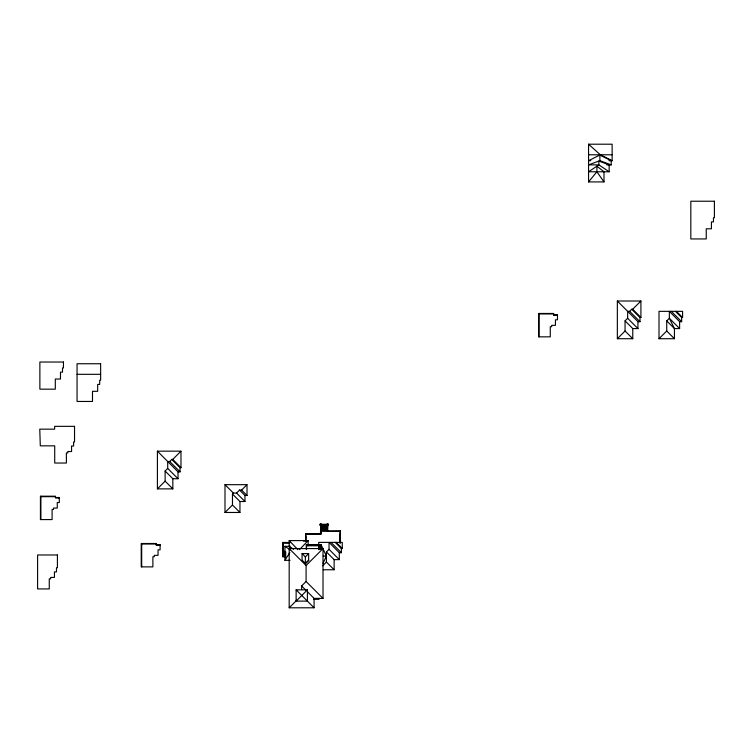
<?xml version="1.0" encoding="UTF-8"?>
<svg xmlns="http://www.w3.org/2000/svg" width="752" height="752" viewBox="0 0 752 752"><rect width="100%" height="100%" fill="white"/><g stroke="black" fill="none" stroke-linecap="round" stroke-linejoin="round"><path stroke-width="1.13" d="M305.744 537.201L305.641 536.58L305.622 541.421L305.622 533.779L320.662 533.779L320.662 524.417M321.132 544.965L321.132 549.364L321.132 544.824L306.252 544.824L306.252 549.289M321.038 533.967L305.895 533.967L305.895 541.412M327.684 524.144L327.327 531.391L340.167 531.288L340.167 533.864M327.327 531.391L327.374 524.294M327.637 530.959L327.637 524.294M327.684 525.253L327.684 524.294M340.402 542.502L339.932 534.324L339.932 543.076L340.402 530.959L320.662 530.959L320.709 533.901M59.295 498.275L59.305 497.495L55.46 497.495M160.082 545.567L160.091 544.786L156.247 544.786M557.476 315.53L557.476 314.75L553.641 314.75M323.059 563.239L326.424 556.066L321.132 544.824M290.046 560.334L284.961 560.334L289.84 552.438M588.562 181.918L596.9 171.776L596.9 166.192L603.988 171.776L603.988 181.918L588.562 181.918L588.562 144.205L612.137 144.205L612.137 160.693L608.932 160.693M299.446 549.646L308.132 540.594L289.182 540.594L289.182 547.174M308.658 560.287L305.368 563.568L302.078 560.343L305.368 563.662L305.368 556.912L308.658 553.594L302.078 553.594L302.078 560.644M305.368 563.662L308.658 560.343M167.705 468.43L165.12 471.015L172.838 478.733L178.008 478.733L167.705 468.43L167.705 461.54L169.708 461.502L171.794 459.406L172.734 459.406L180.978 451.162L180.978 467.65L180.038 467.65L171.794 459.406M172.838 478.733L172.838 488.875L157.403 488.875L165.12 481.158L165.12 471.015M232.471 494.026L233.411 493.086L236.551 493.086L244.964 501.509L239.954 501.509L232.471 494.026L232.471 504.996L239.954 512.469L239.954 501.509M236.551 493.086L239.559 490.069L241.599 490.069L247.004 484.673L247.004 495.474L244.964 495.474L239.559 490.069M239.954 512.469L224.998 512.469L232.471 504.996M323.012 598.395L306.092 581.484L306.092 565.504L323.012 548.584L323.012 598.395L313.847 598.395M326.424 551.94L329.047 549.327L329.047 542.389L339.302 552.729L339.302 559.62L334.132 559.62L326.424 551.94L326.424 562.045L334.132 569.762L323.228 569.762M301.627 589.465L301.627 585.949L306.092 581.484M322.646 565.824L326.424 562.045M307.446 591.758L314.082 598.395L314.082 607.795L289.182 607.795L296.655 600.322M296.128 601.121L307.408 589.841L296.128 589.841L296.128 601.121L307.408 601.121L307.408 589.841M640.92 317.494L640.92 301.007L617.345 301.007L627.685 311.347L629.64 311.347L631.736 309.251L632.676 309.251L640.92 317.494L639.98 317.494L631.736 309.251M632.676 309.251L640.92 301.007M625.053 320.86L627.638 318.275L627.685 311.347L637.94 321.687L637.94 328.577L632.77 328.577L625.053 320.86L625.053 331.002L632.77 338.72L632.77 328.577M632.77 338.72L617.345 338.72L625.053 331.002M666.733 320.888L669.346 318.275L669.346 311.347L679.611 321.687L679.611 328.577L674.441 328.577L666.733 320.888L666.733 330.993L674.441 338.72L659.006 338.72L659.006 311.347L682.581 311.347L682.581 317.494L681.641 317.494L675.493 311.347M659.006 338.72L666.733 330.993M612.137 160.693L600.35 154.78L588.562 160.693L590.818 160.693M599.88 155.081L611.197 160.693L611.197 164.876L599.88 160.693L588.562 164.876L598.855 164.876L609.158 171.776L609.158 164.876L598.874 161.06L598.855 164.876L588.562 171.776L609.158 171.776M303.479 541.092L308.132 540.594L308.132 545.764M323.247 556.095L326.424 556.066M588.562 154.78L612.137 154.78M606.873 164.876L611.197 164.876M539.071 313.932L553.641 313.932M557.476 315.22L553.641 315.22L553.641 313.462L538.611 313.462L538.601 336.84L550.276 336.84L550.276 326.697L551.686 326.697L551.686 325.325L555.446 325.325L555.446 319.807L557.476 319.807L557.476 314.75M637.94 321.687L639.98 321.687L639.98 317.494M679.611 321.687L681.641 321.687L681.641 317.494M77.061 374.317L100.636 374.317M157.403 488.875L157.403 451.162L180.978 451.162M157.403 451.162L178.008 471.833L180.038 471.833L180.038 467.65M224.998 512.469L224.998 484.673L247.004 484.673M40.899 496.677L55.46 496.677M59.295 497.965L55.46 497.965L55.46 496.207L40.429 496.207L40.429 519.585L52.095 519.585L52.095 509.442L53.505 509.442L53.505 508.07L57.265 508.07L57.265 502.543L59.305 502.543L59.305 497.495M320.192 524.144L321.452 524.144L321.452 525.394L320.192 525.394L320.192 524.144L321.292 525.244L321.292 524.144M320.352 524.304L328.154 524.304M327.054 524.454L327.637 524.454M320.662 525.159L321.292 525.159M320.192 525.244L327.994 525.244L327.994 524.294M320.662 526.203L327.637 526.203M320.662 527.152L327.637 527.152M320.662 528.101L327.637 528.101M320.662 529.051L327.637 529.051M320.662 530.01L327.637 530.01M320.662 530.799L327.684 530.799M320.822 531.307L321.057 525.112M289.887 542.474L282.799 542.465L282.799 556.818L285.816 556.818M282.799 542.822L289.887 542.822M141.686 543.969L156.247 543.969M308.132 545.059L318.782 545.059M160.091 545.256L156.247 545.256L156.247 543.499L141.216 543.499L141.216 566.876L152.882 566.876L152.882 556.734L154.292 556.734L154.292 555.361L158.052 555.361L158.052 549.834L160.091 549.834L160.091 544.786M321.132 545.764L306.562 545.764L306.562 549.289M284.961 560.334L284.961 546.309L289.558 546.309M339.462 546.347L340.402 546.347M339.462 546.619L340.402 546.619M335.195 542.389L341.342 548.537L342.282 548.537L342.282 542.389L318.707 542.389L318.707 549.233M289.182 607.795L289.182 548.584L323.012 548.584M282.799 551.338L284.989 551.338M282.799 552.118L285.816 552.118M339.302 552.729L341.342 552.729L341.342 548.537M282.799 552.908L285.816 552.908M282.799 553.688L285.816 553.688M282.799 554.468L285.816 554.468M282.799 555.258L285.816 555.258M282.799 556.038L285.816 556.038M313.847 599.335L319.017 599.335L319.017 598.395M306.252 544.805L308.132 544.824M289.435 542.906L283.147 542.822L283.147 551.338M293.609 549.28L289.182 546.319L290.761 547.973M284.961 546.309L290.187 549.872M588.562 144.205L600.35 154.78M676.433 311.347L682.581 317.494M671.301 311.347L681.641 321.687M629.64 311.347L639.98 321.687M627.638 318.275L637.94 328.577M336.135 542.389L342.282 548.537M331.002 542.389L341.342 552.729M241.599 490.069L247.004 495.474M289.182 548.584L306.092 565.504M224.998 484.673L233.411 493.086M301.627 585.949L305.782 590.094M172.734 459.406L180.978 467.65M169.708 461.502L180.038 471.833M296.128 589.841L314.082 607.795M165.12 481.158L172.838 488.875M679.611 328.577L669.346 318.275L674.441 328.577L674.441 338.72M329.047 549.327L339.302 559.62M302.078 553.594L305.368 556.912M289.182 540.594L297.867 549.646M596.9 171.776L603.988 181.918M320.841 534.023L320.822 525.112M305.632 533.779L305.632 534.399M617.345 301.007L617.345 338.72M599.88 155.015L599.88 160.693M556.771 315.22L554.271 315.22M539.071 313.462L539.071 336.84M340.402 530.959L340.402 543.076M334.132 559.62L334.132 569.762M327.054 524.294L327.054 525.244M321.038 533.864L305.998 533.986M320.662 545.764L320.662 549.289M320.502 530.959L320.502 533.779M320.352 524.144L320.352 525.244M318.942 545.031L318.942 549.609M318.782 544.824L318.848 549.637M308.658 553.594L308.658 560.644M283.034 551.338L283.034 556.706M244.964 495.474L244.964 501.509M178.008 471.833L178.008 478.733M159.386 545.256L156.877 545.256M141.686 543.499L141.686 566.876M40.899 496.207L40.899 519.585M289.435 546.347A2.51 2.51 0 0 1 289.896 545.886M306.252 533.779L306.252 534.399L306.252 533.779M714.4 201.226L690.825 201.226L690.825 238.939L706.25 238.939L706.25 228.796L711.42 228.796L711.42 221.906L713.46 221.906L713.46 217.713L714.4 217.713L714.4 201.226M63.45 362.032L39.875 362.032L39.875 389.169L55.31 389.169L55.31 379.027L60.48 379.027L60.48 372.137L62.51 372.137L62.51 367.944L63.45 367.944L63.45 362.032M100.636 363.742L77.061 363.742L77.061 401.455L92.487 401.455L92.487 391.313L97.657 391.313L97.657 384.422L99.696 384.422L99.696 380.23L100.636 380.23L100.636 363.742M74.533 426.337L54.642 426.337L54.642 429.157L39.762 429.157L40.307 445.842L54.717 445.842L54.717 463.035L66.392 463.035L66.392 452.892L67.802 452.892L67.802 451.52L71.562 451.52L71.562 446.002L73.593 446.002L73.593 442.007L74.533 442.007L74.533 426.337M328.154 524.144L326.904 524.144L326.904 525.394L328.154 525.394L328.154 524.144M57.415 554.976L37.6 554.976L37.6 588.929L49.265 588.929L49.265 578.786L50.675 578.786L50.675 577.414L54.435 577.414L54.435 571.896L56.475 571.896L56.475 567.704L57.415 567.704L57.415 554.976"/></g></svg>
